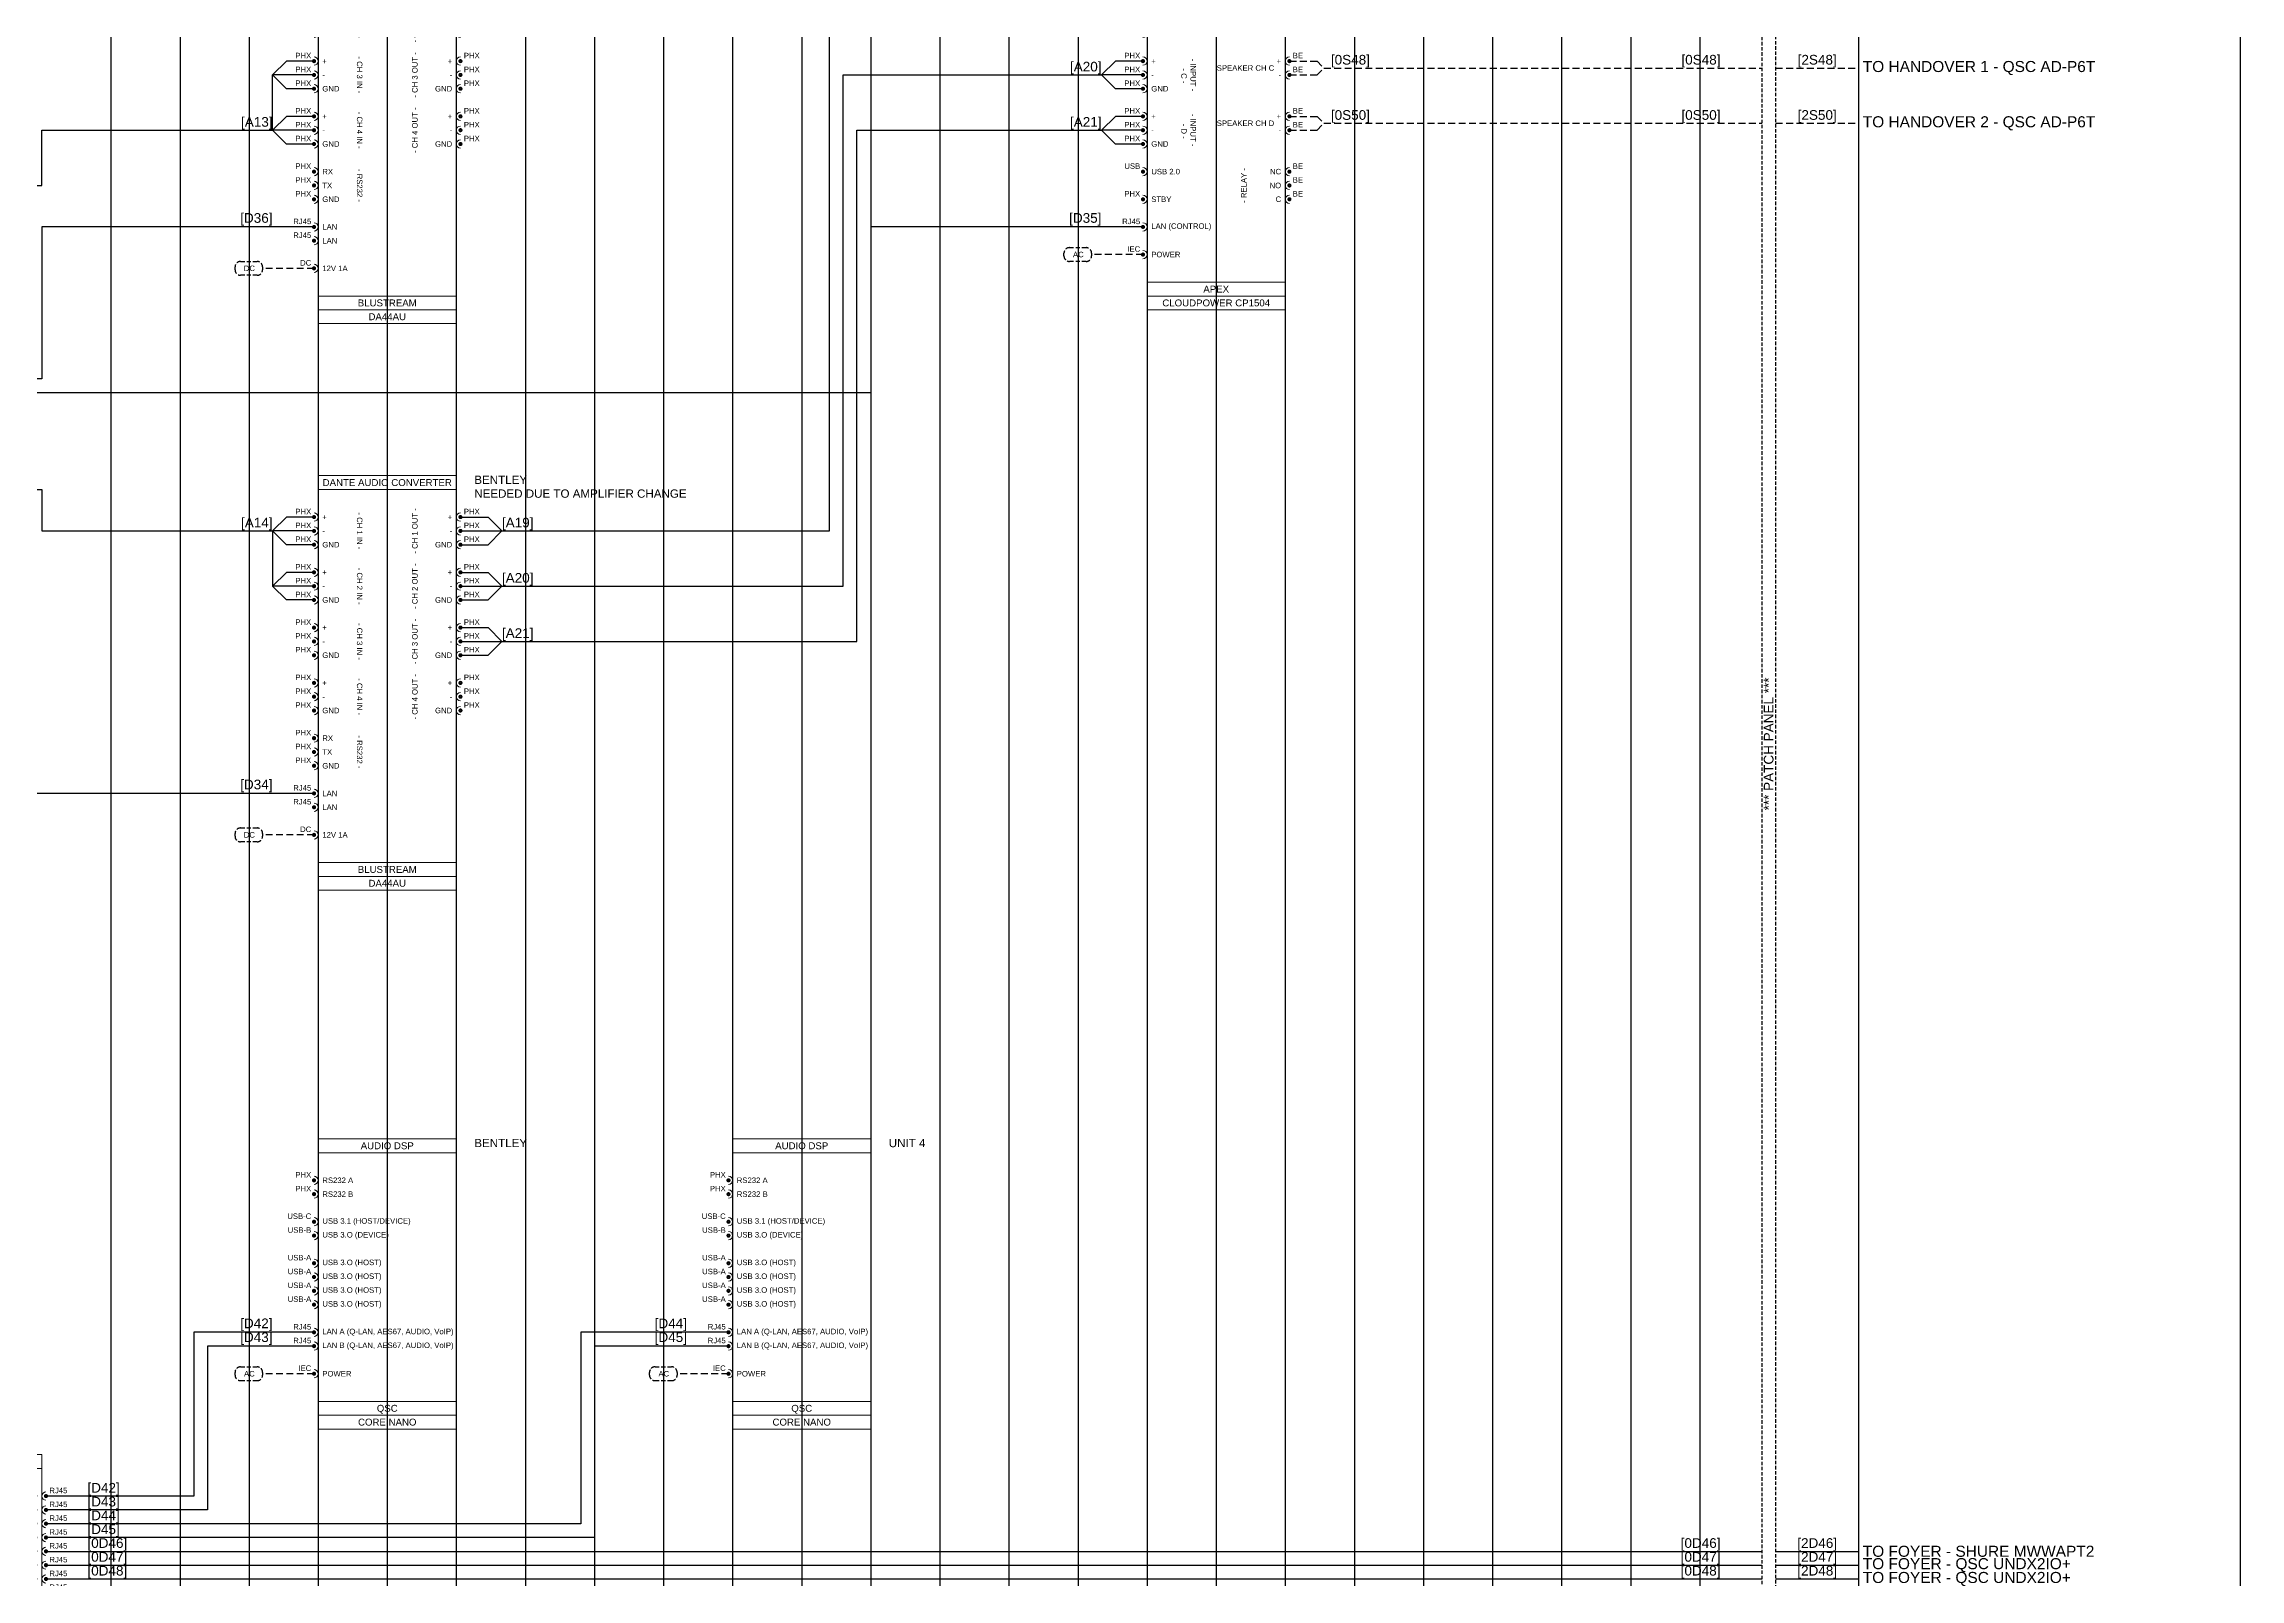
# Model space of a CAD drawing. Header units: millimetres. Extents: x -71336 to -33468, y -26189 to 22712.
# Drawn here: x -43144 to -42350, y -9233 to -8678 of the extents above; entities that cross this region are included whole.
import ezdxf
from ezdxf.enums import TextEntityAlignment as Align
from ezdxf.lldxf.tags import DXFTag

# ---------------------------------------------------------------- set-up
doc = ezdxf.new("R2010")
doc.units = ezdxf.units.MM
doc.linetypes.add('DASHED', pattern=[0.75, 0.5, -0.25])
doc.linetypes.add('DASHED2', pattern=[0.375, 0.25, -0.125])
for name, color, linetype in [('SC - 2 Core Speaker', 211, 'DASHED'), ('SC - 3 Core Flex', 7, 'DASHED'), ('SC - Cat - Green - Data', 84, 'Continuous'), ('SC - Cat - Green - Data - DANTE', 84, 'DANTE'), ('SC - Starquad', 4, 'Continuous'), ('SC - Text', 7, 'Continuous'), ('Text', 7, 'Continuous')]:
    doc.layers.add(name, color=color, linetype=linetype)
doc.layers.add('SC - Equipment', color=7, linetype='Continuous', lineweight=13)
doc.layers.add('SC - Xlines', color=252, linetype='Continuous', plot=False)
doc.styles.add('ARIAL', font='arial.ttf')
doc.styles.get("Standard").update_dxf_attribs({"font": 'arial.ttf', "height": 35})
tags = doc.linetypes.add('DANTE', pattern='A,3.745209,-0.071128,["DANTE",ARIAL,S=0.5,R=0,X=0,Y=-0.25],-2.454793,3.728871', length=10.000001).pattern_tags.tags
tags[6] = DXFTag(74, 10)

# ---------------------------------------------------------------- blocks, each defined once
blk = doc.blocks.new('QSC CORE NANO - SCHEMATIC')
at = {"layer": 'SC - Equipment'}
for p, q in [((-25, 0), (25, 0)), ((-25, -105), (-25, 0)), ((25, 0), (25, -105)), ((25, -5), (-25, -5)), ((25, -95), (-25, -95)), ((25, -95), (-25, -95)), ((25, -100), (-25, -100)), ((25, -100), (-25, -100)), ((25, -100), (-25, -100)), ((25, -105), (-25, -105))]:
    blk.add_line(p, q, dxfattribs=at)
at = {"layer": 'SC - Equipment', "const_width": 0.7}
for points in [[(-26.1, -15, 1), (-26.9, -15, 1)], [(-26.1, -20, 1), (-26.9, -20, 1)], [(-26.1, -30, 1), (-26.9, -30, 1)], [(-26.1, -35, 1), (-26.9, -35, 1)], [(-26.1, -45, 1), (-26.9, -45, 1)], [(-26.1, -50, 1), (-26.9, -50, 1)], [(-26.1, -55, 1), (-26.9, -55, 1)], [(-26.1, -60, 1), (-26.9, -60, 1)], [(-26.1, -70, 1), (-26.9, -70, 1)], [(-26.1, -75, 1), (-26.9, -75, 1)], [(-26.1, -85, 1), (-26.9, -85, 1)]]:
    blk.add_lwpolyline(points, format="xyb", close=True, dxfattribs=at)
at = {"layer": 'SC - Equipment'}
for centre in [(-26.5, -15), (-26.5, -20), (-26.5, -30), (-26.5, -35), (-26.5, -45), (-26.5, -50), (-26.5, -55), (-26.5, -60), (-26.5, -70), (-26.5, -75), (-26.5, -85)]:
    blk.add_arc(centre, 1.5, 270, 90, dxfattribs=at)
at = {"ltscale": 5}
for tag, p in [('DESCRIPTION', (0, -2.5)), ('MODEL', (0, -102.5)), ('MAKE', (0, -97.5))]:
    blk.add_attdef(tag, text='', height=2.5, dxfattribs=at).set_placement(p, align=Align.MIDDLE_CENTER)
at = {"ltscale": 5, "flags": 1}
for tag, p in [('ROOM_TYPE', (45, -5)), ('LOCATION', (45, -10)), ('RACK_EQUIPMENT_(Y/N)', (45, -15)), ('IP_(Y/N)', (45, -30)), ('AMP(@240V)', (45, -40)), ('POE(WATT)', (45, -35)), ('WATT', (45, -45)), ('BTU/H', (45, -50)), ('WEIGHT(KG)', (45, -55)), ('TRANSFORMER_TAPS', (45, -60))]:
    blk.add_attdef(tag, p, '', height=2.5, dxfattribs=at)
blk.add_attdef('BRACKET', text='', height=2.5, dxfattribs=at).set_placement((0, -92.5), align=Align.MIDDLE_CENTER)
at = {"layer": 'SC - Equipment', "ltscale": 5, "char_height": 2}
for s, insert, width, attachment_point in [('PHX', (-27.5, -13), 5.7736, 6), ('RS232 A', (-23.5, -15), 23.5, 4), ('PHX', (-27.5, -18), 5.7736, 6), ('RS232 B', (-23.5, -20), 23.5, 4), ('USB-C', (-27.5, -28), 5.7736, 6), ('USB 3.1 (HOST/DEVICE)', (-23.5, -30), 32.2205, 4), ('USB-B', (-27.5, -33), 5.7736, 6), ('USB 3.O (DEVICE)', (-23.5, -35), 32.2205, 4), ('USB-A', (-27.5, -43), 5.7736, 6), ('USB-A', (-27.5, -48), 5.7736, 6), ('USB 3.O (HOST)', (-23.5, -45), 32.2205, 4), ('USB-A', (-27.5, -53), 5.7736, 6), ('USB 3.O (HOST)', (-23.5, -50), 32.2205, 4), ('USB 3.O (HOST)', (-23.5, -55), 32.2205, 4), ('USB-A', (-27.5, -58), 5.7736, 6), ('USB 3.O (HOST)', (-23.5, -60), 32.2205, 4), ('RJ45', (-27.5, -68), 5.7736, 6), ('LAN A (Q-LAN, AES67, AUDIO, VoIP)', (-23.5, -70), 47.6216, 4), ('RJ45', (-27.5, -73), 5.7736, 6), ('LAN B (Q-LAN, AES67, AUDIO, VoIP)', (-23.5, -75), 58.4393, 4), ('IEC', (-27.5, -83), 5.7736, 6), ('POWER', (-23.5, -85), 23.5, 4)]:
    blk.add_mtext(s, dxfattribs=dict(at, insert=insert, width=width, attachment_point=attachment_point))
blk = doc.blocks.new('BLUSTREAM DA44AU - SCHEMATIC')
at = {"layer": 'SC - Equipment'}
for p, q in [((-25, 0), (25, 0)), ((-25, -150), (-25, 0)), ((25, 0), (25, -150)), ((25, -5), (-25, -5)), ((25, -140), (-25, -140)), ((25, -140), (-25, -140)), ((25, -145), (-25, -145)), ((25, -145), (-25, -145)), ((25, -145), (-25, -145)), ((25, -150), (-25, -150))]:
    blk.add_line(p, q, dxfattribs=at)
at = {"layer": 'SC - Equipment', "const_width": 0.7}
for points in [[(-26.1, -15, 1), (-26.9, -15, 1)], [(26.1, -15, -1), (26.9, -15, -1)], [(-26.1, -20, 1), (-26.9, -20, 1)], [(26.1, -20, -1), (26.9, -20, -1)], [(-26.1, -25, 1), (-26.9, -25, 1)], [(26.1, -25, -1), (26.9, -25, -1)], [(-26.1, -35, 1), (-26.9, -35, 1)], [(-26.1, -40, 1), (-26.9, -40, 1)], [(26.1, -35, -1), (26.9, -35, -1)], [(26.1, -40, -1), (26.9, -40, -1)], [(-26.1, -45, 1), (-26.9, -45, 1)], [(26.1, -45, -1), (26.9, -45, -1)], [(-26.1, -55, 1), (-26.9, -55, 1)], [(26.1, -55, -1), (26.9, -55, -1)], [(-26.1, -60, 1), (-26.9, -60, 1)], [(26.1, -60, -1), (26.9, -60, -1)], [(-26.1, -65, 1), (-26.9, -65, 1)], [(26.1, -65, -1), (26.9, -65, -1)], [(-26.1, -75, 1), (-26.9, -75, 1)], [(-26.1, -80, 1), (-26.9, -80, 1)], [(26.1, -75, -1), (26.9, -75, -1)], [(26.1, -80, -1), (26.9, -80, -1)], [(-26.1, -85, 1), (-26.9, -85, 1)], [(26.1, -85, -1), (26.9, -85, -1)], [(-26.1, -95, 1), (-26.9, -95, 1)], [(-26.1, -100, 1), (-26.9, -100, 1)], [(-26.1, -105, 1), (-26.9, -105, 1)], [(-26.1, -115, 1), (-26.9, -115, 1)], [(-26.1, -120, 1), (-26.9, -120, 1)], [(-26.1, -130, 1), (-26.9, -130, 1)]]:
    blk.add_lwpolyline(points, format="xyb", close=True, dxfattribs=at)
at = {"layer": 'SC - Equipment'}
for centre, start, end in [((-26.5, -15), 270, 90), ((26.5, -15), 90, 270), ((-26.5, -20), 270, 90), ((-26.5, -25), 270, 90), ((26.5, -20), 90, 270), ((26.5, -25), 90, 270), ((-26.5, -35), 270, 90), ((-26.5, -40), 270, 90), ((26.5, -35), 90, 270), ((26.5, -40), 90, 270), ((-26.5, -45), 270, 90), ((26.5, -45), 90, 270), ((-26.5, -55), 270, 90), ((26.5, -55), 90, 270), ((-26.5, -60), 270, 90), ((-26.5, -65), 270, 90), ((26.5, -60), 90, 270), ((26.5, -65), 90, 270), ((-26.5, -75), 270, 90), ((-26.5, -80), 270, 90), ((26.5, -75), 90, 270), ((26.5, -80), 90, 270), ((-26.5, -85), 270, 90), ((26.5, -85), 90, 270), ((-26.5, -95), 270, 90), ((-26.5, -100), 270, 90), ((-26.5, -105), 270, 90), ((-26.5, -115), 270, 90), ((-26.5, -120), 270, 90), ((-26.5, -130), 270, 90)]:
    blk.add_arc(centre, 1.5, start, end, dxfattribs=at)
at = {"ltscale": 5}
for tag, p in [('DESCRIPTION', (0, -2.5)), ('MAKE', (0, -142.5)), ('MODEL', (0, -147.5))]:
    blk.add_attdef(tag, text='', height=2.5, dxfattribs=at).set_placement(p, align=Align.MIDDLE_CENTER)
at = {"ltscale": 5, "flags": 1}
for tag, p in [('ROOM_TYPE', (45, -5)), ('LOCATION', (45, -10)), ('RACK_EQUIPMENT_(Y/N)', (45, -15)), ('IP_(Y/N)', (45, -30)), ('AMP(@240V)', (45, -40)), ('POE(WATT)', (45, -35)), ('WATT', (45, -45)), ('BTU/H', (45, -50)), ('WEIGHT(KG)', (45, -55)), ('TRANSFORMER_TAPS', (45, -60))]:
    blk.add_attdef(tag, p, '', height=2.5, dxfattribs=at)
blk.add_attdef('BRACKET', text='', height=2.5, dxfattribs=at).set_placement((0, -137.5), align=Align.MIDDLE_CENTER)
at = {"layer": 'SC - Equipment', "ltscale": 5, "char_height": 2}
for s, insert, width, attachment_point in [('PHX', (-27.5, -13), 5.7736, 6), ('+', (-23.5, -15), 23.5, 4), ('+', (23.5, -15), 23.5, 6), ('PHX', (27.72, -13), 7.1748, 4), ('PHX', (-27.5, -18), 5.7736, 6), ('PHX', (-27.5, -23), 5.7736, 6), ('-', (-23.5, -20), 23.5, 4), ('-', (23.5, -20), 23.5, 6), ('PHX', (27.72, -18), 7.1748, 4), ('PHX', (27.72, -23), 7.1748, 4), ('GND', (-23.5, -25), 23.5, 4), ('GND', (23.5, -25), 23.5, 6), ('PHX', (-27.5, -33), 5.7736, 6), ('PHX', (-27.5, -38), 5.7736, 6), ('+', (-23.5, -35), 23.5, 4), ('+', (23.5, -35), 23.5, 6), ('PHX', (27.72, -33), 7.1748, 4), ('PHX', (27.72, -38), 7.1748, 4), ('PHX', (-27.5, -43), 5.7736, 6), ('-', (-23.5, -40), 23.5, 4), ('GND', (-23.5, -45), 23.5, 4), ('GND', (23.5, -45), 23.5, 6), ('-', (23.5, -40), 23.5, 6), ('PHX', (27.72, -43), 7.1748, 4), ('PHX', (-27.5, -53), 5.7736, 6), ('+', (-23.5, -55), 23.5, 4), ('+', (23.5, -55), 23.5, 6), ('PHX', (27.72, -53), 7.1748, 4), ('PHX', (-27.5, -58), 5.7736, 6), ('PHX', (-27.5, -63), 5.7736, 6), ('-', (-23.5, -60), 23.5, 4), ('-', (23.5, -60), 23.5, 6), ('PHX', (27.72, -58), 7.1748, 4), ('PHX', (27.72, -63), 7.1748, 4), ('GND', (-23.5, -65), 23.5, 4), ('GND', (23.5, -65), 23.5, 6), ('PHX', (-27.5, -73), 5.7736, 6), ('PHX', (-27.5, -78), 5.7736, 6), ('+', (-23.5, -75), 23.5, 4), ('+', (23.5, -75), 23.5, 6), ('PHX', (27.72, -73), 7.1748, 4), ('PHX', (27.72, -78), 7.1748, 4), ('PHX', (-27.5, -83), 5.7736, 6), ('-', (-23.5, -80), 23.5, 4), ('GND', (-23.5, -85), 23.5, 4), ('GND', (23.5, -85), 23.5, 6), ('-', (23.5, -80), 23.5, 6), ('PHX', (27.72, -83), 7.1748, 4), ('PHX', (-27.5, -93), 5.7736, 6), ('RX', (-23.5, -95), 23.5, 4), ('PHX', (-27.5, -98), 5.7736, 6), ('PHX', (-27.5, -103), 5.7736, 6), ('TX', (-23.5, -100), 23.5, 4), ('GND', (-23.5, -105), 23.5, 4), ('RJ45', (-27.5, -113), 5.7736, 6), ('RJ45', (-27.5, -118), 5.7736, 6), ('LAN', (-23.5, -115), 47.6216, 4), ('LAN', (-23.5, -120), 47.6216, 4), ('DC', (-27.5, -128), 5.7736, 6), ('12V 1A', (-23.5, -130), 23.5, 4)]:
    blk.add_mtext(s, dxfattribs=dict(at, insert=insert, width=width, attachment_point=attachment_point))
at = {"layer": 'SC - Equipment', "ltscale": 5, "char_height": 2, "attachment_point": 5}
for s, insert, width, rotation in [('- CH 1 IN -', (-10, -19.99), 15.9114, 270), ('- CH 1 OUT -', (10, -20), 24.8632, 90), ('- CH 2 IN -', (-10, -39.99), 15.9114, 270), ('- CH 2 OUT -', (10, -40), 24.8632, 90), ('- CH 3 IN -', (-10, -59.99), 15.9114, 270), ('- CH 3 OUT -', (10, -60), 24.8632, 90), ('- CH 4 IN -', (-10, -79.99), 15.9114, 270), ('- CH 4 OUT -', (10, -80), 24.8632, 90), ('- RS232 -', (-10, -99.99), 15.9114, 270)]:
    blk.add_mtext(s, dxfattribs=dict(at, insert=insert, width=width, rotation=rotation))
blk = doc.blocks.new('APEX CLOUDPOWER CP1504 - SCHEMATIC')
at = {"layer": 'SC - Equipment'}
for p, q in [((-25, 0), (25, 0)), ((-25, -145), (-25, 0)), ((25, 0), (25, -145)), ((25, -5), (-25, -5)), ((25, -135), (-25, -135)), ((25, -135), (-25, -135)), ((25, -140), (-25, -140)), ((25, -140), (-25, -140)), ((25, -140), (-25, -140)), ((25, -145), (-25, -145))]:
    blk.add_line(p, q, dxfattribs=at)
at = {"layer": 'SC - Equipment', "const_width": 0.7}
for points in [[(-26.1, -15, 1), (-26.9, -15, 1)], [(26.1, -15, -1), (26.9, -15, -1)], [(-26.1, -20, 1), (-26.9, -20, 1)], [(26.1, -20, -1), (26.9, -20, -1)], [(-26.1, -25, 1), (-26.9, -25, 1)], [(-26.1, -35, 1), (-26.9, -35, 1)], [(-26.1, -40, 1), (-26.9, -40, 1)], [(26.1, -35, -1), (26.9, -35, -1)], [(26.1, -40, -1), (26.9, -40, -1)], [(-26.1, -45, 1), (-26.9, -45, 1)], [(-26.1, -55, 1), (-26.9, -55, 1)], [(26.1, -55, -1), (26.9, -55, -1)], [(-26.1, -60, 1), (-26.9, -60, 1)], [(26.1, -60, -1), (26.9, -60, -1)], [(-26.1, -65, 1), (-26.9, -65, 1)], [(-26.1, -75, 1), (-26.9, -75, 1)], [(-26.1, -80, 1), (-26.9, -80, 1)], [(26.1, -75, -1), (26.9, -75, -1)], [(26.1, -80, -1), (26.9, -80, -1)], [(-26.1, -85, 1), (-26.9, -85, 1)], [(-26.1, -95, 1), (-26.9, -95, 1)], [(26.1, -95, -1), (26.9, -95, -1)], [(26.1, -100, -1), (26.9, -100, -1)], [(-26.1, -105, 1), (-26.9, -105, 1)], [(26.1, -105, -1), (26.9, -105, -1)], [(-26.1, -115, 1), (-26.9, -115, 1)], [(-26.1, -125, 1), (-26.9, -125, 1)]]:
    blk.add_lwpolyline(points, format="xyb", close=True, dxfattribs=at)
at = {"layer": 'SC - Equipment'}
for centre, start, end in [((-26.5, -15), 270, 90), ((26.5, -15), 90, 270), ((-26.5, -20), 270, 90), ((-26.5, -25), 270, 90), ((26.5, -20), 90, 270), ((-26.5, -35), 270, 90), ((-26.5, -40), 270, 90), ((26.5, -35), 90, 270), ((26.5, -40), 90, 270), ((-26.5, -45), 270, 90), ((-26.5, -55), 270, 90), ((26.5, -55), 90, 270), ((-26.5, -60), 270, 90), ((-26.5, -65), 270, 90), ((26.5, -60), 90, 270), ((-26.5, -75), 270, 90), ((-26.5, -80), 270, 90), ((26.5, -75), 90, 270), ((26.5, -80), 90, 270), ((-26.5, -85), 270, 90), ((-26.5, -95), 270, 90), ((26.5, -95), 90, 270), ((26.5, -100), 90, 270), ((-26.5, -105), 270, 90), ((26.5, -105), 90, 270), ((-26.5, -115), 270, 90), ((-26.5, -125), 270, 90)]:
    blk.add_arc(centre, 1.5, start, end, dxfattribs=at)
at = {"ltscale": 5}
for tag, p in [('DESCRIPTION', (0, -2.5)), ('MODEL', (0, -142.5)), ('MAKE', (0, -137.5))]:
    blk.add_attdef(tag, text='', height=2.5, dxfattribs=at).set_placement(p, align=Align.MIDDLE_CENTER)
at = {"ltscale": 5, "flags": 1}
for tag, p in [('ROOM_TYPE', (45, -5)), ('LOCATION', (45, -10)), ('RACK_EQUIPMENT_(Y/N)', (45, -15)), ('IP_(Y/N)', (45, -30)), ('AMP(@240V)', (45, -40)), ('POE(WATT)', (45, -35)), ('WATT', (45, -45)), ('BTU/H', (45, -50)), ('WEIGHT(KG)', (45, -55)), ('TRANSFORMER_TAPS', (45, -60))]:
    blk.add_attdef(tag, p, '', height=2.5, dxfattribs=at)
blk.add_attdef('BRACKET', text='', height=2.5, dxfattribs=at).set_placement((0, -132.5), align=Align.MIDDLE_CENTER)
at = {"layer": 'SC - Equipment', "ltscale": 5, "char_height": 2}
for s, insert, width, attachment_point in [('PHX', (-27.5, -13), 5.7736, 6), ('+', (-23.5, -15), 23.5, 4), ('+', (23.5, -15), 23.5, 6), ('BE', (27.7, -13), 3.7458, 4), ('PHX', (-27.5, -18), 5.7736, 6), ('PHX', (-27.5, -23), 5.7736, 6), ('-', (-23.5, -20), 23.5, 4), ('SPEAKER CH A', (21, -17.5), 23.5, 6), ('-', (23.5, -20), 23.5, 6), ('BE', (27.7, -18), 3.7458, 4), ('GND', (-23.5, -25), 23.5, 4), ('PHX', (-27.5, -33), 5.7736, 6), ('PHX', (-27.5, -38), 5.7736, 6), ('+', (-23.5, -35), 23.5, 4), ('SPEAKER CH B', (21, -37.5), 23.5, 6), ('+', (23.5, -35), 23.5, 6), ('BE', (27.7, -33), 3.7458, 4), ('BE', (27.7, -38), 3.7458, 4), ('PHX', (-27.5, -43), 5.7736, 6), ('-', (-23.5, -40), 23.5, 4), ('GND', (-23.5, -45), 23.5, 4), ('-', (23.5, -40), 23.5, 6), ('PHX', (-27.5, -53), 5.7736, 6), ('+', (-23.5, -55), 23.5, 4), ('+', (23.5, -55), 23.5, 6), ('BE', (27.7, -53), 3.7458, 4), ('PHX', (-27.5, -58), 5.7736, 6), ('PHX', (-27.5, -63), 5.7736, 6), ('-', (-23.5, -60), 23.5, 4), ('SPEAKER CH C', (21, -57.5), 23.5, 6), ('-', (23.5, -60), 23.5, 6), ('BE', (27.7, -58), 3.7458, 4), ('GND', (-23.5, -65), 23.5, 4), ('PHX', (-27.5, -73), 5.7736, 6), ('PHX', (-27.5, -78), 5.7736, 6), ('+', (-23.5, -75), 23.5, 4), ('SPEAKER CH D', (21, -77.5), 23.5, 6), ('+', (23.5, -75), 23.5, 6), ('BE', (27.7, -73), 3.7458, 4), ('BE', (27.7, -78), 3.7458, 4), ('PHX', (-27.5, -83), 5.7736, 6), ('-', (-23.5, -80), 23.5, 4), ('GND', (-23.5, -85), 23.5, 4), ('-', (23.5, -80), 23.5, 6), ('USB', (-27.5, -93), 5.7736, 6), ('USB 2.0', (-23.5, -95), 23.5, 4), ('NC', (23.5, -95), 23.5, 6), ('BE', (27.7, -93), 3.7458, 4), ('PHX', (-27.5, -103), 5.7736, 6), ('NO', (23.5, -100), 23.5, 6), ('BE', (27.7, -98), 3.7458, 4), ('BE', (27.7, -103), 3.7458, 4), ('STBY', (-23.5, -105), 23.5, 4), ('C', (23.5, -105), 23.5, 6), ('RJ45', (-27.5, -113), 5.7736, 6), ('LAN (CONTROL)', (-23.5, -115), 23.5, 4), ('IEC', (-27.5, -123), 5.7736, 6), ('POWER', (-23.5, -125), 23.5, 4)]:
    blk.add_mtext(s, dxfattribs=dict(at, insert=insert, width=width, attachment_point=attachment_point))
at = {"layer": 'SC - Equipment', "ltscale": 5, "char_height": 2, "width": 24.882, "attachment_point": 5}
for s, insert, rotation in [('- INPUT -\\P - A -', (-10, -19.99), 270), ('- INPUT -\\P - B -', (-10, -39.99), 270), ('- INPUT -\\P - C -', (-10, -59.99), 270), ('- INPUT -\\P - D -', (-10, -79.99), 270), ('- RELAY -', (10, -100), 90)]:
    blk.add_mtext(s, dxfattribs=dict(at, insert=insert, rotation=rotation))
blk = doc.blocks.new('NETGEAR GSM4230P - SCHEMATIC')
at = {"layer": 'SC - Equipment'}
for p, q in [((-25, 0), (25, 0)), ((-25, -165), (-25, 0)), ((25, 0), (25, -165)), ((25, -5), (-25, -5)), ((25, -155), (-25, -155)), ((25, -155), (-25, -155)), ((25, -160), (-25, -160)), ((25, -160), (-25, -160)), ((25, -160), (-25, -160)), ((25, -165), (-25, -165))]:
    blk.add_line(p, q, dxfattribs=at)
at = {"layer": 'SC - Equipment', "const_width": 0.7}
for points in [[(-26.1, -15, 1), (-26.9, -15, 1)], [(26.1, -15, -1), (26.9, -15, -1)], [(-26.1, -20, 1), (-26.9, -20, 1)], [(26.1, -20, -1), (26.9, -20, -1)], [(-26.1, -25, 1), (-26.9, -25, 1)], [(-26.1, -30, 1), (-26.9, -30, 1)], [(26.1, -25, -1), (26.9, -25, -1)], [(26.1, -30, -1), (26.9, -30, -1)], [(-26.1, -35, 1), (-26.9, -35, 1)], [(-26.1, -40, 1), (-26.9, -40, 1)], [(26.1, -35, -1), (26.9, -35, -1)], [(26.1, -40, -1), (26.9, -40, -1)], [(-26.1, -45, 1), (-26.9, -45, 1)], [(26.1, -45, -1), (26.9, -45, -1)], [(-26.1, -50, 1), (-26.9, -50, 1)], [(-26.1, -55, 1), (-26.9, -55, 1)], [(26.1, -50, -1), (26.9, -50, -1)], [(26.1, -55, -1), (26.9, -55, -1)], [(-26.1, -60, 1), (-26.9, -60, 1)], [(26.1, -60, -1), (26.9, -60, -1)], [(-26.1, -65, 1), (-26.9, -65, 1)], [(-26.1, -70, 1), (-26.9, -70, 1)], [(26.1, -65, -1), (26.9, -65, -1)], [(26.1, -70, -1), (26.9, -70, -1)], [(26.1, -75, -1), (26.9, -75, -1)], [(26.1, -80, -1), (26.9, -80, -1)], [(-26.1, -85, 1), (-26.9, -85, 1)], [(-26.1, -90, 1), (-26.9, -90, 1)], [(-26.1, -95, 1), (-26.9, -95, 1)], [(-26.1, -100, 1), (-26.9, -100, 1)], [(-26.1, -110, 1), (-26.9, -110, 1)], [(-26.1, -115, 1), (-26.9, -115, 1)], [(-26.1, -125, 1), (-26.9, -125, 1)], [(-26.1, -130, 1), (-26.9, -130, 1)], [(-26.1, -135, 1), (-26.9, -135, 1)], [(-26.1, -145, 1), (-26.9, -145, 1)]]:
    blk.add_lwpolyline(points, format="xyb", close=True, dxfattribs=at)
at = {"layer": 'SC - Equipment'}
for centre, start, end in [((-26.5, -15), 270, 90), ((26.5, -15), 90, 270), ((-26.5, -20), 270, 90), ((-26.5, -25), 270, 90), ((26.5, -20), 90, 270), ((26.5, -25), 90, 270), ((-26.5, -30), 270, 90), ((26.5, -30), 90, 270), ((-26.5, -35), 270, 90), ((-26.5, -40), 270, 90), ((26.5, -35), 90, 270), ((26.5, -40), 90, 270), ((-26.5, -45), 270, 90), ((26.5, -45), 90, 270), ((-26.5, -50), 270, 90), ((-26.5, -55), 270, 90), ((26.5, -50), 90, 270), ((26.5, -55), 90, 270), ((-26.5, -60), 270, 90), ((-26.5, -65), 270, 90), ((26.5, -60), 90, 270), ((26.5, -65), 90, 270), ((-26.5, -70), 270, 90), ((26.5, -70), 90, 270), ((26.5, -75), 90, 270), ((26.5, -80), 90, 270), ((-26.5, -85), 270, 90), ((-26.5, -90), 270, 90), ((-26.5, -95), 270, 90), ((-26.5, -100), 270, 90), ((-26.5, -110), 270, 90), ((-26.5, -115), 270, 90), ((-26.5, -125), 270, 90), ((-26.5, -130), 270, 90), ((-26.5, -135), 270, 90), ((-26.5, -145), 270, 90)]:
    blk.add_arc(centre, 1.5, start, end, dxfattribs=at)
at = {"ltscale": 5}
for tag, p in [('DESCRIPTION', (0, -2.5)), ('MAKE', (0, -157.5)), ('MODEL', (0, -162.5))]:
    blk.add_attdef(tag, text='', height=2.5, dxfattribs=at).set_placement(p, align=Align.MIDDLE_CENTER)
at = {"ltscale": 5, "flags": 1}
for tag, p in [('ROOM_TYPE', (45, -5)), ('LOCATION', (45, -10)), ('RACK_EQUIPMENT_(Y/N)', (45, -15)), ('IP_(Y/N)', (45, -30)), ('AMP(@240V)', (45, -40)), ('POE(WATT)', (45, -35)), ('WATT', (45, -45)), ('BTU/H', (45, -50)), ('WEIGHT(KG)', (45, -55)), ('TRANSFORMER_TAPS', (45, -60))]:
    blk.add_attdef(tag, p, '', height=2.5, dxfattribs=at)
blk.add_attdef('BRACKET', text='', height=2.5, dxfattribs=at).set_placement((0, -152.5), align=Align.MIDDLE_CENTER)
at = {"layer": 'SC - Equipment', "ltscale": 5, "char_height": 2}
for s, insert, width, attachment_point in [('RJ45', (-27.5, -13), 5.7736, 6), ('PORT 1(POE+)', (-23.5, -15), 23.5, 4), ('PORT 13(POE+)', (23.5, -15), 23.5, 6), ('RJ45', (27.72, -13), 7.1748, 4), ('RJ45', (-27.5, -18), 5.7736, 6), ('RJ45', (-27.5, -23), 5.7736, 6), ('PORT 2(POE+)', (-23.5, -20), 23.5, 4), ('PORT 3(POE+)', (-23.5, -25), 23.5, 4), ('PORT 14(POE+)', (23.5, -20), 23.5, 6), ('PORT 15(POE+)', (23.5, -25), 23.5, 6), ('RJ45', (27.72, -18), 7.1748, 4), ('RJ45', (27.72, -23), 7.1748, 4), ('RJ45', (-27.5, -28), 5.7736, 6), ('PORT 4(POE+)', (-23.5, -30), 23.5, 4), ('PORT 16(POE+)', (23.5, -30), 23.5, 6), ('RJ45', (27.72, -28), 7.1748, 4), ('RJ45', (-27.5, -33), 5.7736, 6), ('RJ45', (-27.5, -38), 5.7736, 6), ('PORT 5(POE+)', (-23.5, -35), 23.5, 4), ('PORT 6(POE+)', (-23.5, -40), 23.5, 4), ('PORT 17(POE+)', (23.5, -35), 23.5, 6), ('PORT 18(POE+)', (23.5, -40), 23.5, 6), ('RJ45', (27.72, -33), 7.1748, 4), ('RJ45', (27.72, -38), 7.1748, 4), ('RJ45', (-27.5, -43), 5.7736, 6), ('RJ45', (-27.5, -48), 5.7736, 6), ('PORT 7(POE+)', (-23.5, -45), 23.5, 4), ('PORT 19(POE+)', (23.5, -45), 23.5, 6), ('RJ45', (27.72, -43), 7.1748, 4), ('RJ45', (27.72, -48), 7.1748, 4), ('RJ45', (-27.5, -53), 5.7736, 6), ('PORT 8(POE+)', (-23.5, -50), 23.5, 4), ('PORT 9(POE+)', (-23.5, -55), 23.5, 4), ('PORT 20(POE+)', (23.5, -50), 23.5, 6), ('PORT 21(POE+)', (23.5, -55), 23.5, 6), ('RJ45', (27.72, -53), 7.1748, 4), ('RJ45', (-27.5, -58), 5.7736, 6), ('RJ45', (-27.5, -63), 5.7736, 6), ('PORT 10(POE+)', (-23.5, -60), 23.5, 4), ('PORT 22(POE+)', (23.5, -60), 23.5, 6), ('RJ45', (27.72, -58), 7.1748, 4), ('RJ45', (27.72, -63), 7.1748, 4), ('RJ45', (-27.5, -68), 5.7736, 6), ('PORT 11(POE+)', (-23.5, -65), 23.5, 4), ('PORT 12(POE+)', (-23.5, -70), 23.5, 4), ('PORT 23(POE+)', (23.5, -65), 23.5, 6), ('PORT 24(POE+)', (23.5, -70), 23.5, 6), ('RJ45', (27.72, -68), 7.1748, 4), ('PORT 25', (23.5, -75), 23.5, 6), ('PORT 26', (23.5, -80), 23.5, 6), ('RJ45', (27.72, -73), 7.1748, 4), ('RJ45', (27.72, -78), 7.1748, 4), ('SFP', (-27.5, -83), 5.7736, 6), ('SFP', (-27.5, -88), 5.7736, 6), ('PORT 27', (-23.5, -85), 23.5, 4), ('SFP', (-27.5, -93), 5.7736, 6), ('PORT 28', (-23.5, -90), 23.5, 4), ('PORT 29', (-23.5, -95), 23.5, 4), ('SFP', (-27.5, -98), 5.7736, 6), ('PORT 30', (-23.5, -100), 23.5, 4), ('RJ45', (-27.5, -108), 5.7736, 6), ('CONTROL', (-23.5, -110), 23.5, 4), ('RJ45', (-27.5, -113), 5.7736, 6), ('COM', (-23.5, -115), 23.5, 4), ('USB-C', (-27.5, -128), 5.7736, 6), ('USB-A', (-27.5, -123), 5.7736, 6), ('USB(FRONT)', (-23.5, -125), 23.5, 4), ('USB-C', (-27.5, -133), 5.7736, 6), ('USB(FRONT)', (-23.5, -130), 23.5, 4), ('USB(REAR)', (-23.5, -135), 23.5, 4), ('IEC', (-27.5, -143), 5.7736, 6), ('POWER', (-23.5, -145), 23.5, 4)]:
    blk.add_mtext(s, dxfattribs=dict(at, insert=insert, width=width, attachment_point=attachment_point))

msp = doc.modelspace()

# ---------------------------------------------------------------- linework, layer by layer
at = {"linetype": 'DASHED2', "ltscale": 5}
msp.add_lwpolyline([(-42517.606, -9626.522), (-42517.606, -8232.479), (-42522.606, -8232.479), (-42522.606, -9626.522), (-42517.606, -9626.522)], dxfattribs=at)
at = {"layer": 'SC - 2 Core Speaker', "color": 1, "ltscale": 5}
for points in [[(-42693.606, -8683.79), (-42683.606, -8683.79), (-42681.106, -8686.29)], [(-42693.606, -8703.79), (-42683.606, -8703.79), (-42681.106, -8706.29)]]:
    msp.add_lwpolyline(points, dxfattribs=at)
at = {"layer": 'SC - 2 Core Speaker', "color": 7, "ltscale": 5}
for points in [[(-42693.606, -8688.79), (-42683.606, -8688.79), (-42681.106, -8686.29)], [(-42693.606, -8708.79), (-42683.606, -8708.79), (-42681.106, -8706.29)]]:
    msp.add_lwpolyline(points, dxfattribs=at)
at = {"layer": 'SC - 2 Core Speaker', "ltscale": 5}
for points in [[(-42681.106, -8686.29), (-42522.606, -8686.29)], [(-42517.606, -8686.29), (-42487.606, -8686.29)], [(-42681.106, -8706.29), (-42522.606, -8706.29)], [(-42517.606, -8706.29), (-42487.606, -8706.29)]]:
    msp.add_lwpolyline(points, dxfattribs=at)
at = {"layer": 'SC - 3 Core Flex', "ltscale": 3}
for points in [[(-43073.204, -8756.29), (-43067.204, -8756.29, -0.4142136), (-43065.204, -8758.29), (-43065.204, -8759.29, -0.4142136), (-43067.204, -8761.29), (-43073.204, -8761.29, -0.4142136), (-43075.204, -8759.29), (-43075.204, -8758.29, -0.4142136)], [(-42773.204, -8751.29), (-42767.204, -8751.29, -0.4142136), (-42765.204, -8753.29), (-42765.204, -8754.29, -0.4142136), (-42767.204, -8756.29), (-42773.204, -8756.29, -0.4142136), (-42775.204, -8754.29), (-42775.204, -8753.29, -0.4142136)], [(-43073.204, -8961.29), (-43067.204, -8961.29, -0.4142136), (-43065.204, -8963.29), (-43065.204, -8964.29, -0.4142136), (-43067.204, -8966.29), (-43073.204, -8966.29, -0.4142136), (-43075.204, -8964.29), (-43075.204, -8963.29, -0.4142136)], [(-43073.204, -9156.29), (-43067.204, -9156.29, -0.4142136), (-43065.204, -9158.29), (-43065.204, -9159.29, -0.4142136), (-43067.204, -9161.29), (-43073.204, -9161.29, -0.4142136), (-43075.204, -9159.29), (-43075.204, -9158.29, -0.4142136)], [(-42923.204, -9156.29), (-42917.204, -9156.29, -0.4142136), (-42915.204, -9158.29), (-42915.204, -9159.29, -0.4142136), (-42917.204, -9161.29), (-42923.204, -9161.29, -0.4142136), (-42925.204, -9159.29), (-42925.204, -9158.29, -0.4142136)]]:
    msp.add_lwpolyline(points, format="xyb", close=True, dxfattribs=at)
at = {"layer": 'SC - 3 Core Flex', "ltscale": 5}
for points in [[(-42746.606, -8753.79), (-42765.204, -8753.79)], [(-43046.606, -8758.79), (-43065.204, -8758.79)], [(-43046.606, -8963.79), (-43065.204, -8963.79)], [(-43046.606, -9158.79), (-43065.204, -9158.79)], [(-42896.606, -9158.79), (-42915.204, -9158.79)]]:
    msp.add_lwpolyline(points, dxfattribs=at)
at = {"layer": 'SC - Cat - Green - Data', "ltscale": 5}
msp.add_lwpolyline([(-42746.606, -8743.79), (-42845.106, -8743.79), (-42845.106, -8803.79), (-43645.106, -8803.79), (-43645.106, -9228.056), (-43196.606, -9228.056)], dxfattribs=at)
at = {"layer": 'SC - Cat - Green - Data - DANTE', "ltscale": 5}
for points in [[(-43046.606, -8743.79), (-43145.106, -8743.79), (-43145.106, -8798.79), (-43650.106, -8798.79), (-43650.106, -9233.056), (-43196.606, -9233.056)], [(-43046.606, -8948.79), (-43640.106, -8948.79), (-43640.106, -9223.056), (-43196.606, -9223.056)], [(-42896.606, -9143.79), (-42950.106, -9143.791), (-42950.106, -9213.056), (-43143.606, -9213.056)], [(-43046.606, -9143.79), (-43090.106, -9143.791), (-43090.106, -9203.056), (-43143.606, -9203.056)], [(-42896.606, -9148.79), (-42945.106, -9148.791), (-42945.106, -9218.056), (-43143.606, -9218.056)], [(-43046.606, -9148.79), (-43085.106, -9148.791), (-43085.106, -9208.056), (-43143.606, -9208.056)], [(-43143.606, -9223.056), (-42522.606, -9223.056)], [(-42517.606, -9223.056), (-42487.609, -9223.056)], [(-43143.606, -9228.056), (-42522.606, -9228.056)], [(-43143.606, -9233.056), (-42522.606, -9233.056)], [(-42517.606, -9228.056), (-42487.609, -9228.056)], [(-42517.606, -9233.056), (-42487.609, -9233.056)]]:
    msp.add_lwpolyline(points, dxfattribs=at)
at = {"layer": 'SC - Starquad', "ltscale": 5}
for points in [[(-42978.606, -8853.79), (-42860.106, -8853.79), (-42860.106, -8668.79), (-42761.606, -8668.79)], [(-43293.606, -8728.79), (-43145.106, -8728.79), (-43145.106, -8708.79), (-43061.606, -8708.79), (-43061.606, -8688.79)], [(-42978.608, -8873.79), (-42855.106, -8873.79), (-42855.106, -8688.79), (-42761.608, -8688.79)], [(-42978.608, -8893.79), (-42850.106, -8893.79), (-42850.106, -8708.79), (-42761.609, -8708.79)], [(-43293.606, -8838.79), (-43145.106, -8838.79), (-43145.106, -8853.79), (-43061.606, -8853.79), (-43061.606, -8873.79)]]:
    msp.add_lwpolyline(points, dxfattribs=at)
at = {"layer": 'SC - Starquad', "color": 1, "ltscale": 5}
for points in [[(-43046.606, -8683.79), (-43056.606, -8683.79), (-43061.606, -8688.79)], [(-42746.606, -8683.79), (-42756.606, -8683.79), (-42761.606, -8688.79)], [(-42746.606, -8703.79), (-42756.606, -8703.79), (-42761.606, -8708.79)], [(-43046.606, -8848.79), (-43056.606, -8848.79), (-43061.606, -8853.79)], [(-42993.606, -8848.79), (-42983.606, -8848.79), (-42978.606, -8853.79)], [(-42993.608, -8868.79), (-42983.608, -8868.79), (-42978.608, -8873.79)], [(-42993.608, -8888.79), (-42983.608, -8888.79), (-42978.608, -8893.79)]]:
    msp.add_lwpolyline(points, dxfattribs=at)
at = {"layer": 'SC - Starquad', "color": 250, "ltscale": 5}
for points in [[(-43046.606, -8688.79), (-43061.606, -8688.79)], [(-43046.606, -8693.79), (-43056.606, -8693.79), (-43061.606, -8688.79)], [(-42746.606, -8693.79), (-42756.606, -8693.79), (-42761.606, -8688.79)], [(-43046.606, -8713.79), (-43056.606, -8713.79), (-43061.606, -8708.79)], [(-43046.606, -8708.79), (-43061.606, -8708.79)], [(-42746.606, -8713.79), (-42756.606, -8713.79), (-42761.606, -8708.79)], [(-43046.606, -8853.79), (-43061.606, -8853.79)], [(-43046.606, -8858.79), (-43056.606, -8858.79), (-43061.606, -8853.79)], [(-42993.606, -8858.79), (-42983.606, -8858.79), (-42978.606, -8853.79)], [(-43046.606, -8878.79), (-43056.606, -8878.79), (-43061.606, -8873.79)], [(-43046.606, -8873.79), (-43061.606, -8873.79)], [(-42993.608, -8878.79), (-42983.608, -8878.79), (-42978.608, -8873.79)], [(-42993.608, -8898.79), (-42983.608, -8898.79), (-42978.608, -8893.79)]]:
    msp.add_lwpolyline(points, dxfattribs=at)
at = {"layer": 'SC - Starquad', "color": 7, "ltscale": 5}
for points in [[(-42746.606, -8688.79), (-42761.606, -8688.79)], [(-43046.606, -8703.79), (-43056.606, -8703.79), (-43061.606, -8708.79)], [(-42746.606, -8708.79), (-42761.606, -8708.79)], [(-42993.606, -8853.79), (-42978.606, -8853.79)], [(-43046.606, -8868.79), (-43056.606, -8868.79), (-43061.606, -8873.79)], [(-42993.608, -8873.79), (-42978.608, -8873.79)], [(-42993.608, -8893.79), (-42978.608, -8893.79)]]:
    msp.add_lwpolyline(points, dxfattribs=at)
at = {"layer": 'SC - Xlines', "ltscale": 5, "transparency": 33554687}
msp.add_lwpolyline([(-44190.647, -8218.789), (-42349.565, -8218.789), (-42349.565, -9640.212), (-44190.647, -9640.212)], close=True, dxfattribs=at)
at = {"layer": 'SC - Xlines', "ltscale": 5}
for points in [[(-43120.106, -8218.789), (-43120.106, -9640.212)], [(-43070.106, -8218.789), (-43070.106, -9640.212)], [(-43020.106, -8218.789), (-43020.106, -9640.212)], [(-42970.106, -8218.789), (-42970.106, -9640.212)], [(-42920.106, -8218.789), (-42920.106, -9640.212)], [(-42870.106, -8218.789), (-42870.106, -9640.212)], [(-42820.106, -8218.789), (-42820.106, -9640.212)], [(-42770.106, -8218.789), (-42770.106, -9640.212)], [(-42720.106, -8218.789), (-42720.106, -9640.212)], [(-42670.106, -8218.789), (-42670.106, -9640.212)], [(-42620.106, -8218.789), (-42620.106, -9640.212)], [(-42570.106, -8218.789), (-42570.106, -9640.212)], [(-42487.606, -8218.789), (-42487.606, -9640.212)]]:
    msp.add_lwpolyline(points, dxfattribs=at)
at = {"layer": 'SC - Xlines', "color": 250, "ltscale": 5}
for points in [[(-43095.106, -8218.789), (-43095.106, -9640.212)], [(-43045.106, -8218.789), (-43045.106, -9640.212)], [(-42995.106, -8218.789), (-42995.106, -9640.212)], [(-42945.106, -8218.789), (-42945.106, -9640.212)], [(-42895.106, -8218.789), (-42895.106, -9640.212)], [(-42845.106, -8218.789), (-42845.106, -9640.212)], [(-42795.106, -8218.789), (-42795.106, -9640.212)], [(-42745.106, -8218.789), (-42745.106, -9640.212)], [(-42695.106, -8218.789), (-42695.106, -9640.212)], [(-42645.106, -8218.789), (-42645.106, -9640.212)], [(-42595.106, -8218.789), (-42595.106, -9640.212)], [(-42545.108, -8218.789), (-42545.108, -9640.212)]]:
    msp.add_lwpolyline(points, dxfattribs=at)

# ---------------------------------------------------------------- block references
at = {"ltscale": 5}
for name, p, values in [('BLUSTREAM DA44AU - SCHEMATIC', (-43020.106, -8628.79), {'DESCRIPTION': 'DANTE AUDIO CONVERTER', 'MAKE': 'BLUSTREAM', 'MODEL': 'DA44AU'}), ('APEX CLOUDPOWER CP1504 - SCHEMATIC', (-42720.106, -8628.79), {'DESCRIPTION': 'POWER AMPLIFIER', 'MAKE': 'APEX', 'MODEL': 'CLOUDPOWER CP1504'}), ('BLUSTREAM DA44AU - SCHEMATIC', (-43020.106, -8833.79), {'DESCRIPTION': 'DANTE AUDIO CONVERTER', 'MAKE': 'BLUSTREAM', 'MODEL': 'DA44AU'}), ('QSC CORE NANO - SCHEMATIC', (-43020.106, -9073.79), {'DESCRIPTION': 'AUDIO DSP', 'MAKE': 'QSC', 'MODEL': 'CORE NANO'}), ('QSC CORE NANO - SCHEMATIC', (-42870.106, -9073.79), {'DESCRIPTION': 'AUDIO DSP', 'MAKE': 'QSC', 'MODEL': 'CORE NANO'}), ('NETGEAR GSM4230P - SCHEMATIC', (-43170.106, -9188.056), {'DESCRIPTION': 'MANAGED SWITCH', 'MAKE': 'NETGEAR', 'MODEL': 'M4250-26G4F-PoE+'})]:
    msp.add_blockref(name, p, dxfattribs=at).add_auto_attribs(values)

# ---------------------------------------------------------------- texts
at = {"layer": 'SC - Text'}
for s, insert, char_height, width, attachment_point in [('[A20]', (-42761.606, -8688.59), 3.5, 14.6761, 9), ('[0S48]', (-42678.603, -8686.091), 3.5, 15.57197, 7), ('[0S48]', (-42537.606, -8686.09), 3.5, 14.6761, 9), ('[2S48]', (-42502.606, -8686.09), 3.5, 15.57197, 8), ('TO HANDOVER 1 - QSC AD-P6T', (-42486.106, -8686.29), 4, 129.70239, 4), ('[0S50]', (-42678.603, -8706.091), 3.5, 15.57197, 7), ('[0S50]', (-42537.606, -8706.09), 3.5, 14.6761, 9), ('[2S50]', (-42502.606, -8706.09), 3.5, 15.57197, 8), ('[A13]', (-43061.603, -8708.59), 3.5, 14.6761, 9), ('[A21]', (-42761.606, -8708.59), 3.5, 14.6761, 9), ('TO HANDOVER 2 - QSC AD-P6T', (-42486.106, -8706.29), 4, 129.70239, 4), ('[D36]', (-43061.635, -8743.352), 3.5, 14.6761, 9), ('[D35]', (-42761.635, -8743.352), 3.5, 14.6761, 9), ('BENTLEY\\P{\\C1;NEEDED DUE TO AMPLIFIER CHANGE}', (-42988.606, -8833.79), 3, 134.02561, 1), ('[A14]', (-43061.603, -8853.59), 3.5, 14.6761, 9), ('[A19]', (-42978.606, -8853.59), 3.5, 15.57197, 7), ('[A20]', (-42978.606, -8873.59), 3.5, 15.57197, 7), ('[A21]', (-42978.606, -8893.59), 3.5, 15.57197, 7), ('[D34]', (-43061.635, -8948.352), 3.5, 14.6761, 9), ('BENTLEY', (-42988.606, -9073.791), 3, 134.02561, 1), ('UNIT 4', (-42838.606, -9073.791), 3, 134.02561, 1), ('[D42]', (-43061.635, -9143.352), 3.5, 14.6761, 9), ('[D44]', (-42911.635, -9143.352), 3.5, 14.6761, 9), ('[D43]', (-43061.632, -9148.352), 3.5, 14.6761, 9), ('[D45]', (-42911.635, -9148.352), 3.5, 14.6761, 9), ('[D42]', (-43128.606, -9202.856), 3.5, 15.57197, 7), ('[D43]', (-43128.606, -9207.856), 3.5, 15.57197, 7), ('[D44]', (-43128.606, -9212.856), 3.5, 15.57197, 7), ('[D45]', (-43128.606, -9217.856), 3.5, 15.57197, 7), ('[0D46]', (-43128.606, -9222.856), 3.5, 15.57197, 7), ('[0D46]', (-42537.606, -9222.856), 3.5, 14.6761, 9), ('[2D46]', (-42502.606, -9222.856), 3.5, 15.57197, 8), ('[0D47]', (-43128.606, -9227.856), 3.5, 15.57197, 7), ('[0D47]', (-42537.606, -9227.856), 3.5, 14.6761, 9), ('[2D47]', (-42502.606, -9227.856), 3.5, 15.57197, 8), ('TO {\\A1;\\fSansSerif|b0|i0|c2|p2;FOYER - SHURE MWWAPT2}', (-42486.109, -9223.053), 4, 129.70239, 4), ('TO {\\A1;\\fSansSerif|b0|i0|c2|p2;FOYER - QSC UNDX2IO+}', (-42486.109, -9228.053), 4, 129.70239, 4), ('[0D48]', (-43128.606, -9232.856), 3.5, 15.57197, 7), ('[0D48]', (-42537.606, -9232.856), 3.5, 14.6761, 9), ('[2D48]', (-42502.606, -9232.856), 3.5, 15.57197, 8), ('TO {\\A1;\\fSansSerif|b0|i0|c2|p2;FOYER - QSC UNDX2IO+}', (-42486.109, -9233.053), 4, 129.70239, 4)]:
    msp.add_mtext(s, dxfattribs=dict(at, insert=insert, char_height=char_height, width=width, attachment_point=attachment_point))
at = {"layer": 'SC - Text', "ltscale": 5, "insert": (-42518.374, -8954.931), "char_height": 3.5, "width": 136.51602, "attachment_point": 7, "rotation": 90, "style": 'ARIAL'}
msp.add_mtext('*** PATCH PANEL ***', dxfattribs=at)
at = {"layer": 'Text', "char_height": 2, "width": 143.97126, "attachment_point": 5}
for s, insert in [('DC', (-43070.004, -8758.79)), ('AC', (-42770.004, -8753.79)), ('DC', (-43070.004, -8963.79)), ('AC', (-43070.004, -9158.79)), ('AC', (-42920.004, -9158.79))]:
    msp.add_mtext(s, dxfattribs=dict(at, insert=insert))

doc.saveas('drawing.dxf')
